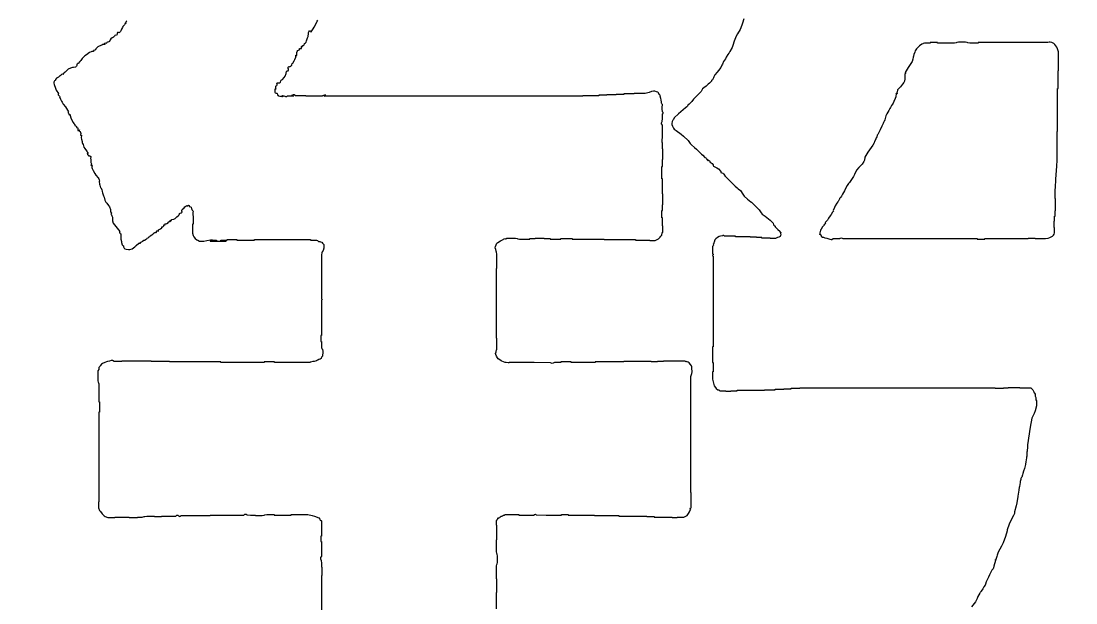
# Model space of a CAD drawing. Extents: x -109840 to 130597, y -3373 to 200909.
# Drawn here: x 115451.1 to 115735.9, y 3654.9 to 3812.1 of the extents above; entities that cross this region are included whole.
import ezdxf
from ezdxf.enums import TextEntityAlignment as Align

# ---------------------------------------------------------------- set-up
doc = ezdxf.new("R2010")
doc.units = 0
doc.header["$LTSCALE"] = 1000
doc.layers.get('0').update_dxf_attribs({"linetype": 'CONTINUOUS'})
doc.layers.get('Defpoints').update_dxf_attribs({"linetype": 'CONTINUOUS'})
doc.layers.add('DIM', color=3, linetype='CONTINUOUS', lineweight=0)
doc.layers.add('HFZT', color=5, linetype='CONTINUOUS', lineweight=15)
doc.styles.add('TSSD_Dimension', font='tssdeng.shx', dxfattribs={"width": 0.7, "bigfont": 'hztxt.shx'})
doc.styles.add('TSSD_NORM', font='tssdeng.shx', dxfattribs={"width": 0.7, "bigfont": 'hztxt.shx'})
doc.dimstyles.new('TSSD_100_100', dxfattribs={"dimtxt": 300, "dimasz": 100, "dimexe": 100, "dimexo": 250, "dimgap": 100, "dimtad": 1, "dimdec": 0, "dimzin": 0, "dimdsep": 46, "dimtxsty": 'TSSD_Dimension', "dimblk": 'ARCHTICK', "dimblk1": 'ARCHTICK', "dimblk2": 'ARCHTICK', "dimcen": 0, "dimdle": 100, "dimclrt": 7, "dimadec": 0, "dimazin": 0, "dimtfac": 1, "dimtdec": 0, "dimtix": 1, "dimtmove": 2, "dimatfit": 3, "dimfxl": 1, "dimtolj": 1, "dimtzin": 0, "dimarcsym": 0})

# ---------------------------------------------------------------- blocks, each defined once
blk = doc.blocks.new('z')
for points in [[(299972.97, 23734.54), (299972.97, 23745.17), (299973.1, 23745.17), (299973.16, 23745.17), (299973.29, 23745.17), (299973.29, 23748.76), (299973.29, 23750.55), (299973.29, 23754.13), (299973.16, 23754.13), (299973.1, 23754.13), (299972.97, 23754.13), (299972.97, 23757.59), (299972.97, 23759.32), (299972.97, 23762.77), (299973.22, 23763.67), (299973.35, 23764.12), (299973.61, 23765.02), (299973.61, 23766.68), (299973.61, 23767.51), (299973.61, 23769.18), (299973.35, 23770.33), (299973.22, 23770.9), (299972.97, 23772.06), (299972.97, 23775.13), (299972.97, 23776.67), (299972.97, 23779.74), (299973.1, 23779.74), (299973.16, 23779.74), (299973.29, 23779.74), (299973.29, 23783.58), (299973.29, 23785.5), (299973.29, 23789.34), (299973.16, 23789.34), (299973.1, 23789.34), (299972.97, 23789.34), (299972.97, 23790.62), (299972.97, 23791.26), (299972.97, 23792.54), (299973.3, 23792.97), (299973.5, 23793.17), (299973.93, 23793.5), (299973.93, 23793.76), (299973.93, 23793.89), (299973.93, 23794.14), (299974.35, 23794.07), (299974.69, 23794.24), (299974.89, 23794.62), (299975.37, 23794.74), (299975.64, 23794.97), (299975.85, 23795.42), (299976.51, 23795.33), (299976.95, 23795.46), (299977.45, 23795.9), (299977.99, 23795.93), (299978.3, 23796.04), (299978.73, 23796.38), (299982.31, 23796.38), (299984.11, 23796.38), (299987.69, 23796.38), (299987.69, 23796.25), (299987.69, 23796.19), (299987.69, 23796.06), (299991.66, 23796.06), (299993.64, 23796.06), (299997.61, 23796.06), (299997.87, 23796.51), (299998.53, 23796.59), (299998.89, 23796.22), (300005.55, 23796.09), (300008.88, 23796.06), (300015.54, 23796.06), (300015.54, 23796.19), (300015.54, 23796.25), (300015.54, 23796.38), (300017.33, 23796.38), (300018.23, 23796.38), (300020.02, 23796.38), (300020.02, 23796.25), (300020.02, 23796.19), (300020.02, 23796.06), (300026.93, 23796.06), (300030.39, 23796.06), (300037.3, 23796.06), (300037.3, 23795.93), (300037.3, 23795.87), (300037.3, 23795.74), (300043.7, 23795.74), (300046.9, 23795.74), (300053.31, 23795.74), (300053.31, 23795.61), (300053.31, 23795.55), (300053.31, 23795.42), (300060.6, 23795.42), (300064.25, 23795.42), (300071.55, 23795.42), (300071.55, 23795.29), (300071.55, 23795.23), (300071.55, 23795.1), (300073.47, 23795.1), (300074.43, 23795.1), (300076.35, 23795.1), (300076.35, 23794.97), (300076.35, 23794.91), (300076.35, 23794.78), (300081.09, 23794.78), (300083.46, 23794.78), (300088.19, 23794.78), (300088.19, 23794.65), (300088.19, 23794.59), (300088.19, 23794.46), (300089.47, 23794.46), (300090.11, 23794.46), (300091.39, 23794.46), (300091.39, 23794.59), (300091.39, 23794.65), (300091.39, 23794.78), (300093.19, 23794.78), (300094.08, 23794.78), (300095.87, 23794.78), (300097.27, 23795.36), (300097.95, 23795.86), (300098.92, 23797.02), (300099.49, 23798.17), (300099.78, 23798.75), (300100.36, 23799.9), (300100.13, 23800.24), (300100.3, 23800.72), (300100.68, 23800.86), (300100.68, 23804.83), (300100.68, 23806.82), (300100.68, 23810.79), (300100.55, 23810.79), (300100.48, 23810.79), (300100.36, 23810.79), (300100.36, 23841.26), (300100.36, 23856.49), (300100.36, 23886.96), (300101.06, 23889.05), (300101.23, 23890.2), (300101.16, 23892.4), (300101.06, 23893.49), (300100.84, 23894.08), (300100.2, 23894.96), (300099.32, 23895.97), (300098.71, 23896.4), (300097.48, 23896.88), (300097.23, 23896.74), (300096.87, 23896.92), (300096.83, 23897.2), (300091.07, 23897.2), (300088.19, 23897.2), (300082.43, 23897.2), (300082.43, 23897.08), (300082.43, 23897.01), (300082.43, 23896.88), (300080.9, 23896.88), (300080.13, 23896.88), (300078.59, 23896.88), (300078.59, 23896.76), (300078.59, 23896.69), (300078.59, 23896.56), (300076.93, 23896.56), (300076.09, 23896.56), (300074.43, 23896.56), (300074.43, 23896.69), (300074.43, 23896.76), (300074.43, 23896.88), (300067.26, 23896.88), (300063.68, 23896.88), (300056.51, 23896.88), (300056.51, 23896.76), (300056.51, 23896.69), (300056.51, 23896.56), (300048.95, 23896.56), (300045.18, 23896.56), (300037.62, 23896.56), (300037.62, 23896.44), (300037.62, 23896.37), (300037.62, 23896.24), (300031.35, 23896.24), (300028.21, 23896.24), (300021.94, 23896.24), (300021.94, 23896.37), (300021.94, 23896.44), (300021.94, 23896.56), (300019.25, 23896.56), (300017.91, 23896.56), (300015.22, 23896.56), (300015.22, 23896.44), (300015.22, 23896.37), (300015.22, 23896.24), (300013.55, 23896.24), (300012.72, 23896.24), (300011.06, 23896.24), (300010.17, 23895.72), (300009.44, 23895.67), (300008.5, 23896.08), (299997.61, 23896.21), (299992.17, 23896.24), (299981.29, 23896.24), (299981.2, 23896), (299980.85, 23895.91), (299980.65, 23896.08), (299979.36, 23896.16), (299978.71, 23896.26), (299977.45, 23896.56), (299976.52, 23897.09), (299976.07, 23897.38), (299975.21, 23898), (299974.06, 23898.64), (299973.52, 23899.21), (299972.97, 23900.41), (299972.42, 23901.42), (299972.38, 23902.21), (299972.81, 23903.29), (299972.82, 23903.95), (299972.93, 23904.32), (299973.29, 23904.89), (299973.29, 23907.83), (299973.29, 23909.3), (299973.29, 23912.25), (299973.16, 23912.25), (299973.1, 23912.25), (299972.97, 23912.25), (299972.97, 23930.56), (299972.97, 23939.71), (299972.97, 23958.02), (299973.11, 23958.03), (299973.2, 23958.22), (299973.13, 23958.34), (299973.05, 23958.46), (299973.15, 23958.64), (299973.29, 23958.66), (299973.29, 23961.79), (299973.29, 23963.36), (299973.29, 23966.5), (299973.22, 23966.82), (299973.19, 23966.98), (299973.13, 23967.3), (299972.87, 23968.58), (299972.74, 23969.22), (299972.49, 23970.5), (299972.18, 23971.61), (299972.22, 23972.31), (299972.65, 23973.38), (299972.93, 23974.11), (299973.18, 23974.47), (299973.77, 23974.98), (299975.59, 23976.06), (299976.52, 23976.58), (299978.41, 23977.54), (299978.9, 23977.34), (299979.35, 23977.46), (299979.69, 23977.86), (299981.99, 23977.86), (299983.15, 23977.86), (299985.45, 23977.86), (299986.47, 23977.61), (299986.99, 23977.48), (299988.01, 23977.22), (299990.7, 23977.22), (299992.04, 23977.22), (299994.73, 23977.22), (299994.73, 23977.35), (299994.73, 23977.41), (299994.73, 23977.54), (299996.14, 23977.54), (299996.84, 23977.54), (299998.25, 23977.54), (299998.25, 23977.67), (299998.25, 23977.73), (299998.25, 23977.86), (300000.69, 23977.86), (300001.9, 23977.86), (300004.33, 23977.86), (300004.33, 23977.73), (300004.33, 23977.67), (300004.33, 23977.54), (300005.87, 23977.54), (300006.64, 23977.54), (300008.17, 23977.54), (300008.17, 23977.41), (300008.17, 23977.35), (300008.17, 23977.22), (300010.99, 23977.22), (300012.4, 23977.22), (300015.22, 23977.22), (300015.22, 23977.35), (300015.22, 23977.41), (300015.22, 23977.54), (300018.16, 23977.54), (300019.63, 23977.54), (300022.58, 23977.54), (300022.58, 23977.41), (300022.58, 23977.35), (300022.58, 23977.22), (300031.03, 23977.22), (300035.25, 23977.22), (300043.7, 23977.22), (300043.7, 23977.09), (300043.7, 23977.03), (300043.7, 23976.9), (300051.9, 23976.9), (300055.99, 23976.9), (300064.19, 23976.9), (300064.19, 23976.77), (300064.19, 23976.71), (300064.19, 23976.58), (300067.9, 23976.58), (300069.76, 23976.58), (300073.47, 23976.58), (300073.47, 23976.45), (300073.47, 23976.39), (300073.47, 23976.26), (300074.88, 23976.26), (300075.58, 23976.26), (300076.99, 23976.26), (300078.47, 23976.92), (300079.18, 23977.39), (300080.35, 23978.5), (300080.65, 23979.11), (300080.91, 23979.4), (300081.47, 23979.78), (300081.49, 23980.59), (300081.64, 23981.05), (300082.11, 23981.7), (300082.11, 23983.37), (300082.11, 23984.2), (300082.11, 23985.86), (300081.98, 23985.86), (300081.92, 23985.86), (300081.79, 23985.86), (300081.79, 23988.04), (300081.79, 23989.13), (300081.79, 23991.31), (300081.66, 23991.31), (300081.6, 23991.31), (300081.47, 23991.31), (300081.47, 23993.23), (300081.47, 23994.19), (300081.47, 23996.11), (300081.6, 23996.11), (300081.66, 23996.11), (300081.79, 23996.11), (300081.79, 23997.52), (300081.79, 23998.22), (300081.79, 23999.63), (300081.92, 23999.63), (300081.98, 23999.63), (300082.11, 23999.63), (300082.11, 24002.57), (300082.11, 24004.04), (300082.11, 24006.99), (300081.98, 24006.99), (300081.92, 24006.99), (300081.79, 24006.99), (300081.79, 24010.96), (300081.79, 24012.94), (300081.79, 24016.91), (300081.66, 24016.91), (300081.6, 24016.91), (300081.47, 24016.91), (300081.47, 24020.11), (300081.47, 24021.71), (300081.47, 24024.91), (300081.6, 24024.91), (300081.66, 24024.91), (300081.79, 24024.91), (300081.79, 24026.71), (300081.79, 24027.6), (300081.79, 24029.39), (300081.92, 24029.39), (300081.98, 24029.39), (300082.11, 24029.39), (300082.11, 24032.21), (300082.11, 24033.62), (300082.11, 24036.44), (300081.98, 24036.44), (300081.92, 24036.44), (300081.79, 24036.44), (300081.79, 24038.1), (300081.79, 24038.93), (300081.79, 24040.6), (300081.65, 24040.61), (300081.56, 24040.79), (300081.63, 24040.92), (300081.89, 24045.39), (300081.93, 24047.64), (300081.79, 24052.12), (300081.24, 24052.82), (300081.18, 24053.58), (300081.63, 24054.36), (300081.88, 24056.39), (300081.91, 24057.43), (300081.79, 24059.48), (300082.24, 24059.74), (300082.32, 24060.4), (300081.95, 24060.76), (300081.69, 24062.66), (300081.66, 24063.65), (300081.79, 24065.56), (300081.35, 24066.06), (300081.22, 24066.5), (300081.31, 24067.16), (300080.93, 24068.7), (300080.74, 24069.47), (300080.35, 24071), (300080.35, 24071.58), (300080.17, 24071.94), (300079.71, 24072.28), (300079.34, 24073.16), (300078.86, 24073.6), (300077.95, 24073.88), (300076.76, 24074.35), (300075.98, 24074.39), (300074.75, 24074.04), (300073.12, 24073.5), (300072.28, 24073.27), (300070.59, 24072.92), (300067.64, 24072.92), (300066.17, 24072.92), (300063.23, 24072.92), (300063.23, 24072.8), (300063.23, 24072.73), (300063.23, 24072.6), (300060.54, 24072.6), (300059.19, 24072.6), (300056.51, 24072.6), (300056.51, 24072.48), (300056.51, 24072.41), (300056.51, 24072.28), (300054.46, 24072.28), (300053.43, 24072.28), (300051.38, 24072.28), (300051.38, 24072.16), (300051.38, 24072.09), (300051.38, 24071.96), (300048.95, 24071.96), (300047.74, 24071.96), (300045.3, 24071.96), (300045.3, 24071.84), (300045.3, 24071.77), (300045.3, 24071.64), (300043.25, 24071.64), (300042.23, 24071.64), (300040.18, 24071.64), (300040.18, 24071.52), (300040.18, 24071.45), (300040.18, 24071.32), (300035.96, 24071.32), (300033.84, 24071.32), (300029.62, 24071.32), (300029.62, 24071.2), (300029.62, 24071.13), (300029.62, 24071), (299961.76, 24071), (299927.84, 24071), (299859.98, 24071), (299860.37, 24071.26), (299860.56, 24071.39), (299860.94, 24071.64), (299860.04, 24071.68), (299859.56, 24071.61), (299858.7, 24071.32), (299858.7, 24071.2), (299858.7, 24071.13), (299858.7, 24071), (299854.35, 24071), (299852.17, 24071), (299847.82, 24071), (299847.82, 24071.13), (299847.82, 24071.2), (299847.82, 24071.32), (299845.13, 24071.32), (299843.79, 24071.32), (299841.1, 24071.32), (299840.22, 24071.85), (299839.48, 24071.89), (299838.54, 24071.48), (299839.08, 24071.46), (299839.39, 24071.34), (299839.82, 24071), (299838.15, 24071), (299837.32, 24071), (299835.66, 24071), (299835.28, 24070.65), (299834.83, 24070.59), (299834.38, 24070.84), (299833.72, 24070.99), (299833.4, 24071.08), (299832.78, 24071.32), (299832.92, 24071.08), (299832.74, 24070.71), (299832.46, 24070.68), (299832.6, 24070.93), (299832.42, 24071.29), (299832.14, 24071.32), (299832.14, 24071.07), (299832.14, 24070.94), (299832.14, 24070.68), (299831.23, 24070.76), (299830.78, 24070.82), (299829.9, 24071), (299829.9, 24071.26), (299829.9, 24071.39), (299829.9, 24071.64), (299829.65, 24071.54), (299829.42, 24071.6), (299829.26, 24071.8), (299829.45, 24071.85), (299829.54, 24072.13), (299829.42, 24072.28), (299829.27, 24072.63), (299828.99, 24072.8), (299828.62, 24072.76), (299828.03, 24073.13), (299827.77, 24073.52), (299827.66, 24074.2), (299827.66, 24074.84), (299827.66, 24075.16), (299827.66, 24075.8), (299827.91, 24075.8), (299828.04, 24075.8), (299828.3, 24075.8), (299828.26, 24076.32), (299828.23, 24076.58), (299828.14, 24077.08), (299828.25, 24077.57), (299828.48, 24077.84), (299828.94, 24078.05), (299828.97, 24078.56), (299829, 24078.82), (299829.1, 24079.33), (299828.97, 24079.39), (299828.92, 24079.5), (299828.94, 24079.65), (299829.32, 24079.73), (299829.51, 24079.76), (299829.9, 24079.81), (299830.44, 24079.75), (299830.8, 24079.89), (299831.18, 24080.29), (299831.44, 24081.12), (299831.75, 24081.54), (299832.46, 24082.05), (299833.75, 24083.44), (299834.3, 24084.29), (299835.02, 24086.05), (299835.07, 24086.7), (299835.13, 24087.03), (299835.34, 24087.65), (299835.72, 24087.65), (299835.91, 24087.65), (299836.3, 24087.65), (299836.52, 24088.11), (299836.56, 24088.42), (299836.46, 24088.93), (299836.14, 24089.49), (299836.2, 24090.04), (299836.62, 24090.53), (299837.19, 24090.38), (299837.6, 24090.48), (299838.06, 24090.85), (299838.38, 24091.17), (299838.54, 24091.33), (299838.86, 24091.65), (299838.75, 24092.12), (299838.92, 24092.52), (299839.34, 24092.77), (299840.18, 24094.3), (299840.59, 24095.07), (299841.42, 24096.61), (299841.42, 24097.12), (299841.42, 24097.38), (299841.42, 24097.89), (299841.66, 24097.79), (299841.89, 24097.85), (299842.06, 24098.05), (299841.86, 24098.1), (299841.77, 24098.37), (299841.9, 24098.53), (299841.93, 24099.31), (299842, 24099.7), (299842.22, 24100.45), (299842.57, 24101.05), (299842.97, 24101.32), (299843.66, 24101.41), (299843.66, 24101.79), (299843.66, 24101.99), (299843.66, 24102.37), (299844.17, 24102.37), (299844.43, 24102.37), (299844.94, 24102.37), (299845.02, 24102.75), (299845.05, 24102.94), (299845.1, 24103.33), (299844.97, 24103.4), (299844.92, 24103.51), (299844.94, 24103.65), (299845.19, 24103.65), (299845.32, 24103.65), (299845.58, 24103.65), (299845.58, 24103.91), (299845.58, 24104.03), (299845.58, 24104.29), (299846.34, 24104.38), (299846.84, 24104.82), (299847.02, 24105.57), (299847.74, 24106.14), (299848.05, 24106.6), (299848.3, 24107.49), (299849.06, 24109.33), (299849.33, 24110.32), (299849.58, 24112.29), (299849.66, 24112.98), (299849.8, 24113.34), (299850.22, 24113.89), (299850.54, 24113.89), (299850.7, 24113.89), (299851.02, 24113.89), (299850.87, 24113.65), (299851.06, 24113.28), (299851.34, 24113.25), (299852.75, 24115.38), (299853.43, 24116.47), (299854.7, 24118.69), (299855.32, 24120.27), (299855.67, 24121.04)], [(299730.52, 24120.55), (299730.1, 24120.06), (299729.55, 24119.01), (299729.68, 24118.94), (299729.73, 24118.84), (299729.71, 24118.69), (299729.46, 24118.69), (299729.33, 24118.69), (299729.07, 24118.69), (299729.15, 24118.27), (299728.98, 24117.93), (299728.59, 24117.73), (299727.89, 24116.75), (299727.57, 24116.23), (299726.99, 24115.17), (299726.55, 24114.05), (299726.21, 24113.5), (299725.39, 24112.61), (299724.96, 24112.79), (299724.73, 24112.86), (299724.27, 24112.93), (299724.16, 24112.13), (299724.02, 24111.72), (299723.63, 24111.01), (299723.1, 24111.15), (299722.66, 24110.98), (299722.35, 24110.53), (299721.61, 24109.77), (299721.11, 24109.45), (299720.11, 24109.09), (299719.6, 24108.07), (299719.35, 24107.55), (299718.83, 24106.53), (299718.26, 24106.68), (299717.85, 24106.58), (299717.39, 24106.21), (299717.13, 24105.96), (299717.01, 24105.83), (299716.75, 24105.57), (299716.21, 24105.8), (299715.71, 24105.69), (299715.31, 24105.25), (299715.56, 24105.4), (299715.92, 24105.22), (299715.95, 24104.93), (299715.17, 24105.08), (299714.65, 24104.95), (299714.03, 24104.45), (299712.33, 24103.92), (299711.49, 24103.43), (299710.19, 24102.21), (299709.8, 24101.53), (299709.36, 24101.22), (299708.59, 24101.09), (299708.59, 24100.83), (299708.59, 24100.71), (299708.59, 24100.45), (299707.52, 24100.38), (299706.95, 24100.2), (299706.03, 24099.65), (299703.96, 24098.32), (299702.98, 24097.54), (299701.23, 24095.81), (299700.2, 24094.42), (299699.65, 24093.74), (299698.51, 24092.45), (299698.16, 24092.43), (299697.97, 24092.35), (299697.71, 24092.13), (299697.61, 24091.22), (299697.38, 24090.71), (299696.75, 24090.05), (299695.44, 24089.94), (299694.79, 24089.81), (299693.55, 24089.41), (299691.96, 24088.7), (299691.19, 24088.14), (299690.02, 24086.85), (299689.31, 24086.36), (299688.98, 24086.06), (299688.42, 24085.41), (299688, 24085.48), (299687.66, 24085.31), (299687.46, 24084.93), (299686.64, 24084.51), (299686.25, 24084.25), (299685.54, 24083.65), (299684.68, 24083.14), (299684.27, 24082.81), (299683.62, 24082.05), (299683.67, 24081.64), (299683.39, 24081.29), (299682.98, 24081.25), (299682.65, 24080.28), (299682.61, 24079.69), (299682.82, 24078.68), (299683.62, 24076.27), (299684.18, 24075.08), (299685.54, 24072.92), (299685.33, 24072.37), (299685.44, 24071.89), (299685.86, 24071.48), (299686.29, 24071.07), (299686.39, 24070.6), (299686.18, 24070.04), (299686.44, 24070.04), (299686.57, 24070.04), (299686.82, 24070.04), (299686.77, 24069.66), (299686.81, 24069.43), (299686.98, 24069.08), (299687.62, 24067.8), (299687.94, 24067.16), (299688.58, 24065.88), (299690.17, 24063.97), (299690.89, 24062.93), (299692.11, 24060.76), (299691.89, 24060.51), (299691.97, 24060.11), (299692.26, 24059.96), (299692.46, 24059.36), (299692.59, 24059.07), (299692.91, 24058.52), (299692.74, 24058.73), (299692.82, 24059.05), (299693.07, 24059.16), (299693.6, 24056.87), (299694.07, 24055.72), (299695.31, 24053.72), (299695.77, 24053.17), (299695.95, 24052.82), (299696.11, 24052.12), (299696.35, 24052.22), (299696.58, 24052.16), (299696.75, 24051.96), (299696.55, 24051.84), (299696.46, 24051.71), (299696.43, 24051.48), (299696.83, 24051.52), (299697.09, 24051.44), (299697.39, 24051.16), (299697.39, 24050.9), (299697.39, 24050.77), (299697.39, 24050.52), (299697.64, 24050.52), (299697.77, 24050.52), (299698.03, 24050.52), (299698.28, 24049.78), (299698.35, 24049.38), (299698.35, 24048.6), (299698.75, 24048.55), (299699.01, 24048.64), (299699.31, 24048.92), (299699.23, 24048.5), (299699.4, 24048.15), (299699.79, 24047.96), (299700.12, 24047.12), (299700.19, 24046.62), (299700.11, 24045.72), (299699.98, 24045.65), (299699.93, 24045.54), (299699.95, 24045.4), (299700.2, 24045.4), (299700.33, 24045.4), (299700.59, 24045.4), (299700.5, 24043.72), (299700.6, 24042.85), (299701.07, 24041.24), (299701.21, 24040.44), (299701.34, 24040.04), (299701.71, 24039.32), (299702.29, 24037.52), (299702.77, 24036.63), (299703.95, 24035.16), (299704.34, 24034.43), (299704.61, 24034.09), (299705.23, 24033.55), (299704.91, 24033.55), (299704.75, 24033.55), (299704.43, 24033.55), (299704.73, 24032.72), (299704.97, 24032.31), (299705.55, 24031.63), (299705.69, 24031.93), (299706.1, 24032.01), (299706.35, 24031.79), (299706.8, 24031.43), (299706.86, 24030.81), (299706.51, 24030.35), (299706.71, 24029.21), (299706.77, 24028.63), (299706.83, 24027.47), (299707.11, 24027.02), (299707.18, 24026.72), (299707.15, 24026.19), (299706.94, 24026.03), (299706.89, 24025.8), (299706.99, 24025.55), (299707.24, 24025.55), (299707.37, 24025.55), (299707.63, 24025.55), (299707.57, 24024.25), (299707.72, 24023.54), (299708.27, 24022.35), (299709.37, 24020.29), (299710.07, 24019.3), (299711.63, 24017.55), (299712.12, 24016.73), (299712.29, 24016.25), (299712.43, 24015.31), (299712.29, 24015.3), (299712.2, 24015.11), (299712.27, 24014.99), (299712.51, 24013.38), (299712.67, 24012.57), (299713.07, 24010.99), (299713.66, 24010.63), (299713.92, 24010.23), (299714.03, 24009.55), (299714.22, 24008.78), (299714.32, 24008.4), (299714.51, 24007.63), (299715.15, 24005.71), (299715.47, 24004.75), (299716.11, 24002.83), (299716.49, 24001.99), (299716.76, 24001.58), (299717.39, 24000.91), (299718.5, 23999.34), (299718.99, 23998.49), (299719.79, 23996.75), (299719.66, 23995.71), (299719.77, 23995.1), (299720.27, 23994.19), (299720.2, 23993.74), (299720.24, 23993.48), (299720.43, 23993.07), (299720.59, 23992.46), (299720.72, 23992.15), (299721.07, 23991.63), (299720.94, 23990.08), (299721.05, 23989.25), (299721.55, 23987.78), (299723.26, 23985.53), (299724.12, 23984.41), (299725.87, 23982.18), (299725.68, 23982.13), (299725.59, 23981.86), (299725.71, 23981.7), (299725.83, 23981.22), (299726.06, 23980.95), (299726.51, 23980.74), (299726.51, 23979.34), (299726.51, 23978.63), (299726.51, 23977.22), (299726.84, 23975.69), (299727, 23974.92), (299727.31, 23973.38), (299727.88, 23973.08), (299728.14, 23972.73), (299728.27, 23972.1), (299728.64, 23971.27), (299729.14, 23970.86), (299730.03, 23970.66), (299731.54, 23970.36), (299732.4, 23970.4), (299733.87, 23970.82), (299735.73, 23972.2), (299736.61, 23972.98), (299738.2, 23974.66), (299738.76, 23974.55), (299739.11, 23974.59), (299739.64, 23974.82), (299739.51, 23974.95), (299739.44, 23975.01), (299739.32, 23975.14), (299740.31, 23975.53), (299740.79, 23975.84), (299741.56, 23976.58), (299742, 23976.43), (299742.38, 23976.54), (299742.68, 23976.9), (299743.45, 23977.5), (299743.88, 23977.76), (299744.76, 23978.18), (299744.76, 23978.44), (299744.76, 23978.57), (299744.76, 23978.82), (299745.18, 23978.75), (299745.52, 23978.92), (299745.72, 23979.3), (299746.86, 23979.95), (299747.4, 23980.39), (299748.28, 23981.38), (299748.66, 23981.46), (299748.85, 23981.5), (299749.24, 23981.54), (299749.49, 23981.45), (299749.7, 23981.51), (299749.88, 23981.7), (299749.83, 23982.11), (299749.92, 23982.37), (299750.2, 23982.66), (299750.6, 23982.71), (299750.86, 23982.62), (299751.16, 23982.34), (299751.16, 23982.73), (299751.16, 23982.92), (299751.16, 23983.3), (299752.05, 23983.82), (299752.5, 23984.07), (299753.4, 23984.58), (299753.4, 23984.84), (299753.4, 23984.97), (299753.4, 23985.22), (299754, 23985.28), (299754.37, 23985.51), (299754.68, 23986.02), (299754.68, 23986.22), (299754.68, 23986.31), (299754.68, 23986.5), (299755.06, 23986.5), (299755.25, 23986.5), (299755.64, 23986.5), (299755.59, 23986.91), (299755.68, 23987.17), (299755.96, 23987.46), (299756.53, 23987.32), (299756.94, 23987.41), (299757.4, 23987.78), (299757.75, 23988.32), (299757.95, 23988.58), (299758.36, 23989.07), (299758.5, 23988.77), (299758.91, 23988.69), (299759.16, 23988.91), (299758.96, 23989.02), (299758.87, 23989.16), (299758.84, 23989.39), (299759.22, 23989.39), (299759.42, 23989.39), (299759.8, 23989.39), (299759.8, 23989.64), (299759.8, 23989.77), (299759.8, 23990.03), (299761.36, 23990.25), (299762.2, 23990.68), (299763.32, 23991.79), (299764.34, 23992.65), (299764.77, 23993.26), (299765.24, 23994.51), (299765.79, 23994.3), (299766.27, 23994.4), (299766.68, 23994.83), (299766.42, 23995.48), (299766.47, 23995.99), (299766.84, 23996.59), (299767.96, 23997.78), (299768.58, 23998.33), (299769.88, 23999.31), (299769.93, 23999.11), (299770.2, 23999.02), (299770.36, 23999.15), (299770.68, 23999.38), (299770.95, 23999.42), (299771.32, 23999.31), (299771.32, 23999.05), (299771.32, 23998.92), (299771.32, 23998.67), (299772.13, 23998.51), (299772.59, 23998.14), (299772.92, 23997.39), (299773.18, 23996.57), (299773.38, 23996.16), (299773.88, 23995.47), (299773.74, 23994.71), (299773.71, 23994.32), (299773.72, 23993.55), (299773.74, 23993.16), (299773.77, 23992.96), (299773.88, 23992.59), (299773.88, 23990.41), (299773.88, 23989.32), (299773.88, 23987.14), (299773.75, 23987.14), (299773.69, 23987.14), (299773.56, 23987.14), (299773.56, 23984.78), (299773.56, 23983.59), (299773.56, 23981.22), (299773.92, 23979.63), (299774.31, 23978.82), (299775.32, 23977.54), (299776.36, 23976.82), (299776.91, 23976.5), (299778.04, 23975.94), (299779.97, 23975.87), (299780.97, 23975.97), (299782.85, 23976.42), (299785.39, 23976.68), (299786.69, 23976.71), (299789.25, 23976.58), (299789.25, 23976.45), (299789.25, 23976.39), (299789.25, 23976.26), (299787.58, 23976.26), (299786.75, 23976.26), (299785.09, 23976.26), (299785.09, 23976.13), (299785.09, 23976.07), (299785.09, 23975.94), (299789.31, 23975.94), (299791.42, 23975.94), (299795.65, 23975.94), (299795.65, 23976.07), (299795.65, 23976.13), (299795.65, 23976.26), (299794.24, 23976.26), (299793.54, 23976.26), (299792.13, 23976.26), (299792.13, 23976.39), (299792.13, 23976.45), (299792.13, 23976.58), (299793.79, 23976.58), (299794.62, 23976.58), (299796.29, 23976.58), (299796.29, 23976.71), (299796.29, 23976.77), (299796.29, 23976.9), (299798.85, 23976.9), (299800.13, 23976.9), (299802.69, 23976.9), (299802.69, 23976.77), (299802.69, 23976.71), (299802.69, 23976.58), (299807.3, 23976.58), (299809.6, 23976.58), (299814.21, 23976.58), (299814.21, 23976.71), (299814.21, 23976.77), (299814.21, 23976.9), (299828.94, 23976.9), (299836.3, 23976.9), (299851.02, 23976.9), (299851.02, 23976.77), (299851.02, 23976.71), (299851.02, 23976.58), (299852.56, 23976.58), (299853.32, 23976.58), (299854.86, 23976.58), (299855.44, 23976.31), (299855.72, 23976.1), (299856.14, 23975.62), (299857.06, 23975.66), (299857.56, 23975.55), (299858.38, 23975.14), (299858.88, 23974.55), (299859.13, 23974.26), (299859.66, 23973.7), (299859.72, 23972.16), (299859.66, 23971.37), (299859.34, 23969.86), (299858.57, 23968.79), (299858.29, 23968.12), (299858.06, 23966.82), (299858.06, 23955.36), (299858.06, 23949.63), (299858.06, 23938.17), (299858.41, 23937.99), (299858.49, 23937.5), (299858.22, 23937.21), (299858.09, 23927.87), (299858.06, 23923.19), (299858.06, 23913.85), (299857.93, 23913.85), (299857.87, 23913.85), (299857.74, 23913.85), (299857.74, 23912.31), (299857.74, 23911.54), (299857.74, 23910.01), (299857.87, 23910.01), (299857.93, 23910.01), (299858.06, 23910.01), (299858.06, 23908.34), (299858.06, 23907.51), (299858.06, 23905.85), (299858.32, 23905.46), (299858.45, 23905.27), (299858.7, 23904.89), (299859.07, 23903.39), (299859.1, 23902.56), (299858.86, 23901.05), (299858.76, 23900.48), (299858.61, 23900.18), (299858.22, 23899.77), (299857.85, 23898.89), (299857.37, 23898.45), (299856.46, 23898.17), (299855.82, 23897.84), (299855.5, 23897.68), (299854.86, 23897.36), (299853.32, 23896.98), (299852.56, 23896.79), (299851.02, 23896.4), (299850.76, 23896.34), (299850.64, 23896.31), (299850.38, 23896.24), (299841.16, 23896.24), (299836.55, 23896.24), (299827.33, 23896.24), (299827.33, 23896.37), (299827.33, 23896.44), (299827.33, 23896.56), (299824.65, 23896.56), (299823.3, 23896.56), (299820.61, 23896.56), (299820.61, 23896.44), (299820.61, 23896.37), (299820.61, 23896.24), (299809.22, 23896.24), (299803.52, 23896.24), (299792.13, 23896.24), (299792.13, 23896.37), (299792.13, 23896.44), (299792.13, 23896.56), (299778.68, 23896.56), (299771.96, 23896.56), (299758.52, 23896.56), (299758.52, 23896.69), (299758.52, 23896.76), (299758.52, 23896.88), (299753.65, 23896.88), (299751.22, 23896.88), (299746.36, 23896.88), (299746.36, 23897.01), (299746.36, 23897.08), (299746.36, 23897.2), (299738.68, 23897.2), (299734.83, 23897.2), (299727.15, 23897.2), (299727.15, 23897.08), (299727.15, 23897.01), (299727.15, 23896.88), (299725.1, 23896.88), (299724.08, 23896.88), (299722.03, 23896.88), (299721.03, 23897.45), (299720.21, 23897.49), (299719.15, 23897.04), (299717.84, 23896.9), (299717.17, 23896.74), (299715.95, 23896.24), (299714.56, 23895.66), (299713.88, 23895.16), (299712.91, 23894), (299712.68, 23893.56), (299712.5, 23893.35), (299712.11, 23893.04), (299712.14, 23892.11), (299711.99, 23891.58), (299711.47, 23890.8), (299711.47, 23888.11), (299711.47, 23886.77), (299711.47, 23884.08), (299711.73, 23883.31), (299711.85, 23882.93), (299712.11, 23882.16), (299712.11, 23877.42), (299712.11, 23875.06), (299712.11, 23870.32), (299712.24, 23870.32), (299712.3, 23870.32), (299712.43, 23870.32), (299712.43, 23867.63), (299712.43, 23866.29), (299712.43, 23863.6), (299712.3, 23863.6), (299712.24, 23863.6), (299712.11, 23863.6), (299712.11, 23840.04), (299712.11, 23828.26), (299712.11, 23804.7), (299711.98, 23804.7), (299711.92, 23804.7), (299711.79, 23804.7), (299711.79, 23803.17), (299711.79, 23802.4), (299711.79, 23800.86), (299712.58, 23799.14), (299713.12, 23798.31), (299714.35, 23796.86), (299715.54, 23795.65), (299716.3, 23795.13), (299717.87, 23794.46), (299719.79, 23794.46), (299720.75, 23794.46), (299722.67, 23794.46), (299722.67, 23794.59), (299722.67, 23794.65), (299722.67, 23794.78), (299726.38, 23794.78), (299728.24, 23794.78), (299731.95, 23794.78), (299731.95, 23794.65), (299731.95, 23794.59), (299731.95, 23794.46), (299734.13, 23794.46), (299735.22, 23794.46), (299737.39, 23794.46), (299737.39, 23794.59), (299737.39, 23794.65), (299737.39, 23794.78), (299738.68, 23794.78), (299739.32, 23794.78), (299740.6, 23794.78), (299741.75, 23795.04), (299742.32, 23795.17), (299743.48, 23795.42), (299745.52, 23795.42), (299746.55, 23795.42), (299748.6, 23795.42), (299748.6, 23795.29), (299748.6, 23795.23), (299748.6, 23795.1), (299750.39, 23795.1), (299751.29, 23795.1), (299753.08, 23795.1), (299753.08, 23795.23), (299753.08, 23795.29), (299753.08, 23795.42), (299756.92, 23795.42), (299758.84, 23795.42), (299762.68, 23795.42), (299763.27, 23795.92), (299763.94, 23795.98), (299764.6, 23795.58), (299764.96, 23795.21), (299765.62, 23795.29), (299765.88, 23795.74), (299773.56, 23795.74), (299777.4, 23795.74), (299785.09, 23795.74), (299785.09, 23795.87), (299785.09, 23795.93), (299785.09, 23796.06), (299793.92, 23796.06), (299798.34, 23796.06), (299807.17, 23796.06), (299807.88, 23796.62), (299808.63, 23796.67), (299809.41, 23796.22), (299811.57, 23795.96), (299812.68, 23795.93), (299814.85, 23796.06), (299814.85, 23795.93), (299814.85, 23795.87), (299814.85, 23795.74), (299816.64, 23795.74), (299817.54, 23795.74), (299819.33, 23795.74), (299820.49, 23796), (299821.06, 23796.13), (299822.21, 23796.38), (299824.13, 23796.38), (299825.09, 23796.38), (299827.01, 23796.38), (299827.01, 23796.25), (299827.01, 23796.19), (299827.01, 23796.06), (299831.5, 23796.06), (299833.74, 23796.06), (299838.22, 23796.06), (299838.22, 23796.19), (299838.22, 23796.25), (299838.22, 23796.38), (299842.57, 23796.38), (299844.75, 23796.38), (299849.1, 23796.38), (299852.06, 23795.79), (299853.53, 23795.33), (299856.3, 23794.14), (299857.01, 23793.38), (299857.36, 23792.99), (299858.06, 23792.22), (299858.06, 23788.25), (299858.06, 23786.27), (299858.06, 23782.3), (299857.93, 23782.3), (299857.87, 23782.3), (299857.74, 23782.3), (299857.74, 23780.89), (299857.74, 23780.19), (299857.74, 23778.78), (299857.87, 23778.78), (299857.93, 23778.78), (299858.06, 23778.78), (299858.06, 23774.94), (299858.06, 23773.02), (299858.06, 23769.18), (299857.5, 23768.17), (299857.45, 23767.36), (299857.9, 23766.3), (299858.15, 23764.52), (299858.19, 23763.6), (299858.06, 23761.81), (299858.19, 23761.81), (299858.25, 23761.81), (299858.38, 23761.81), (299858.38, 23759.64), (299858.38, 23758.55), (299858.38, 23756.37), (299858.25, 23756.37), (299858.19, 23756.37), (299858.06, 23756.37), (299858.06, 23714.57)], [(300135.24, 24121.89), (300134.41, 24119.04), (300133.93, 24117.62), (300132.84, 24114.85), (300131.01, 24111.91), (300130.2, 24110.36), (300128.84, 24107.17), (300128.09, 24104.37), (300127.53, 24102.99), (300126.12, 24100.45), (300125.7, 24099.63), (300125.44, 24099.23), (300124.84, 24098.53), (300123.7, 24096.6), (300123.13, 24095.64), (300121.96, 24093.73), (300121.19, 24092.19), (300120.81, 24091.42), (300120.04, 24089.89), (300118.62, 24087.88), (300117.84, 24086.92), (300116.2, 24085.09), (300115.56, 24083.81), (300115.24, 24083.17), (300114.6, 24081.89), (300114.24, 24081.6), (300114.09, 24081.37), (300113.96, 24080.93), (300112.61, 24079.58), (300111.94, 24078.91), (300110.6, 24077.56), (300108.97, 24076.58), (300108.22, 24075.83), (300107.24, 24074.2), (300105.19, 24072.16), (300104.16, 24071.13), (300102.12, 24069.08), (300101.14, 24067.55), (300100.55, 24066.82), (300099.24, 24065.56), (300099.04, 24065.56), (300098.95, 24065.56), (300098.76, 24065.56), (300098.35, 24064.5), (300097.93, 24063.97), (300097, 24063.32), (300093.84, 24060.88), (300092.32, 24059.55), (300089.47, 24056.76), (300088.99, 24055.78), (300088.74, 24055.3), (300088.19, 24054.36), (300088.03, 24053.21), (300088.1, 24052.56), (300088.51, 24051.48), (300089.09, 24050.08), (300089.59, 24049.41), (300090.75, 24048.44), (300094.07, 24046.03), (300095.68, 24044.74), (300098.76, 24042.04), (300100.12, 24040), (300100.94, 24039.05), (300102.76, 24037.4), (300104.16, 24036.24), (300104.83, 24035.63), (300106.12, 24034.36), (300107.53, 24032.95), (300108.23, 24032.24), (300109.64, 24030.83), (300110.39, 24030.66), (300110.83, 24030.16), (300110.92, 24029.39), (300111.17, 24029.39), (300111.3, 24029.39), (300111.56, 24029.39), (300111.46, 24029.15), (300111.51, 24028.92), (300111.72, 24028.75), (300111.77, 24028.95), (300112.04, 24029.04), (300112.2, 24028.91), (300112.66, 24028.68), (300112.87, 24028.31), (300112.84, 24027.79), (300113.9, 24027.39), (300114.43, 24026.97), (300115.08, 24026.03), (300115.1, 24025.69), (300115.18, 24025.5), (300115.4, 24025.23), (300117.52, 24024.07), (300118.52, 24023.3), (300120.2, 24021.55), (300120.2, 24021.36), (300120.2, 24021.26), (300120.2, 24021.07), (300121.41, 24020.55), (300122, 24020.07), (300122.76, 24018.99), (300122.7, 24018.8), (300122.76, 24018.63), (300122.92, 24018.51), (300125.55, 24015.89), (300126.86, 24014.57), (300129.48, 24011.95), (300130.84, 24010.8), (300131.55, 24010.25), (300133, 24009.23), (300134.54, 24006.7), (300135.5, 24005.51), (300137.64, 24003.47), (300138.74, 24002.65), (300139.28, 24002.23), (300140.36, 24001.39), (300142.35, 23999.4), (300143.34, 23998.41), (300145.33, 23996.43), (300146.54, 23994.51), (300147.36, 23993.63), (300149.17, 23992.27), (300151.42, 23990.58), (300152.48, 23989.64), (300154.45, 23987.62), (300154.72, 23986.83), (300154.97, 23986.44), (300155.57, 23985.86), (300155.74, 23985.64), (300155.81, 23985.5), (300155.89, 23985.22), (300157.04, 23984.07), (300157.62, 23983.5), (300158.77, 23982.34), (300158.94, 23982.15), (300158.99, 23981.96), (300158.93, 23981.7), (300159.18, 23981.7), (300159.31, 23981.7), (300159.57, 23981.7), (300159.35, 23981.24), (300159.31, 23980.93), (300159.41, 23980.42), (300159.35, 23979.54), (300159.03, 23978.99), (300158.29, 23978.5), (300157.37, 23978.19), (300156.91, 23977.99), (300156.05, 23977.54), (300154.64, 23977.54), (300153.94, 23977.54), (300152.53, 23977.54), (300152.53, 23977.67), (300152.53, 23977.73), (300152.53, 23977.86), (300150.35, 23977.86), (300149.26, 23977.86), (300147.09, 23977.86), (300147.09, 23977.99), (300147.09, 23978.05), (300147.09, 23978.18), (300145.68, 23978.18), (300144.97, 23978.18), (300143.57, 23978.18), (300143.57, 23978.31), (300143.57, 23978.37), (300143.57, 23978.5), (300141.9, 23978.5), (300141.07, 23978.5), (300139.4, 23978.5), (300139.4, 23978.63), (300139.4, 23978.69), (300139.4, 23978.82), (300135.56, 23978.82), (300133.64, 23978.82), (300129.8, 23978.82), (300129.8, 23978.95), (300129.8, 23979.01), (300129.8, 23979.14), (300126.86, 23979.14), (300125.39, 23979.14), (300122.44, 23979.14), (300122.18, 23979.59), (300121.52, 23979.67), (300121.16, 23979.3), (300119.83, 23979.17), (300119.14, 23978.97), (300117.96, 23978.34), (300116.8, 23977.38), (300116.3, 23976.7), (300115.72, 23975.3), (300115.63, 23974.74), (300115.48, 23974.43), (300115.08, 23974.02), (300115.33, 23973.42), (300115.22, 23972.88), (300114.76, 23972.42), (300114.76, 23970.5), (300114.76, 23969.54), (300114.76, 23967.62), (300115.1, 23967.44), (300115.18, 23966.95), (300114.92, 23966.66), (300114.74, 23966.46), (300114.83, 23966.11), (300115.08, 23966.02), (300115.08, 23942.21), (300115.08, 23930.3), (300115.08, 23906.49), (300114.95, 23906.49), (300114.89, 23906.49), (300114.76, 23906.49), (300114.76, 23902.39), (300114.76, 23900.34), (300114.76, 23896.24), (300114.89, 23896.24), (300114.95, 23896.24), (300115.08, 23896.24), (300115.08, 23893.81), (300115.08, 23892.6), (300115.08, 23890.16), (300114.95, 23890.16), (300114.89, 23890.16), (300114.76, 23890.16), (300114.76, 23888.24), (300114.76, 23887.28), (300114.76, 23885.36), (300115.1, 23883.55), (300115.32, 23882.64), (300115.88, 23880.88), (300116.6, 23879.72), (300117.07, 23879.19), (300118.12, 23878.32), (300118.75, 23878.26), (300119.1, 23878.11), (300119.56, 23877.68), (300121.1, 23877.68), (300121.86, 23877.68), (300123.4, 23877.68), (300123.4, 23877.55), (300123.4, 23877.49), (300123.4, 23877.36), (300124.68, 23877.36), (300125.32, 23877.36), (300126.6, 23877.36), (300126.6, 23877.49), (300126.6, 23877.55), (300126.6, 23877.68), (300128.27, 23877.68), (300129.1, 23877.68), (300130.76, 23877.68), (300130.76, 23877.81), (300130.76, 23877.87), (300130.76, 23878), (300137.93, 23878), (300141.52, 23878), (300148.69, 23878), (300148.69, 23878.13), (300148.69, 23878.19), (300148.69, 23878.32), (300151.5, 23878.32), (300152.91, 23878.32), (300155.73, 23878.32), (300155.73, 23878.45), (300155.73, 23878.51), (300155.73, 23878.64), (300158.03, 23878.64), (300159.18, 23878.64), (300161.49, 23878.64), (300161.49, 23878.77), (300161.49, 23878.83), (300161.49, 23878.96), (300163.41, 23878.96), (300164.37, 23878.96), (300166.29, 23878.96), (300166.29, 23879.09), (300166.29, 23879.15), (300166.29, 23879.28), (300168.59, 23879.28), (300169.75, 23879.28), (300172.05, 23879.28), (300172.05, 23879.41), (300172.05, 23879.47), (300172.05, 23879.6), (300223.26, 23879.6), (300248.87, 23879.6), (300300.08, 23879.6), (300300.08, 23879.47), (300300.08, 23879.41), (300300.08, 23879.28), (300302.26, 23879.28), (300303.34, 23879.28), (300305.52, 23879.28), (300305.52, 23879.41), (300305.52, 23879.47), (300305.52, 23879.6), (300306.8, 23879.6), (300307.44, 23879.6), (300308.72, 23879.6), (300308.72, 23879.73), (300308.72, 23879.79), (300308.72, 23879.92), (300311.79, 23879.92), (300313.33, 23879.92), (300316.4, 23879.92), (300316.4, 23879.79), (300316.4, 23879.73), (300316.4, 23879.6), (300319.22, 23879.6), (300320.63, 23879.6), (300323.45, 23879.6), (300324.46, 23878.76), (300324.91, 23878.21), (300325.53, 23877.04), (300325.69, 23876.34), (300325.87, 23875.99), (300326.33, 23875.44), (300326.28, 23874.52), (300326.39, 23874.02), (300326.81, 23873.2), (300326.81, 23872.28), (300326.91, 23871.8), (300327.29, 23870.96), (300327.29, 23869.68), (300327.29, 23869.04), (300327.29, 23867.76), (300326.37, 23864.46), (300325.75, 23862.83), (300324.25, 23859.76), (300323.18, 23853.88), (300322.67, 23850.93), (300321.69, 23845.03), (300321.43, 23842.22), (300321.3, 23840.81), (300321.04, 23837.99), (300320.98, 23837.29), (300320.95, 23836.94), (300320.88, 23836.23), (300320.88, 23835.72), (300320.88, 23835.46), (300320.88, 23834.95), (300320.82, 23834.5), (300320.79, 23834.28), (300320.72, 23833.83), (300320.47, 23832.04), (300320.34, 23831.14), (300320.08, 23829.35), (300319.59, 23827.55), (300319.33, 23826.66), (300318.8, 23824.87), (300318.29, 23823.33), (300318.04, 23822.56), (300317.52, 23821.03), (300317.17, 23820.44), (300317.03, 23820.1), (300316.88, 23819.43), (300316.63, 23818.15), (300316.5, 23817.51), (300316.24, 23816.23), (300315.99, 23814.82), (300315.87, 23814.11), (300315.6, 23812.71), (300315.35, 23810.91), (300315.22, 23810.02), (300314.96, 23808.23), (300314.43, 23804.14), (300314.01, 23802.1), (300312.88, 23798.14), (300312.71, 23797.15), (300312.54, 23796.64), (300312.08, 23795.74), (300310.21, 23792.09), (300309.4, 23790.18), (300308.08, 23786.3), (300308.02, 23786.11), (300307.99, 23786.01), (300307.92, 23785.82), (300307.54, 23784.28), (300307.35, 23783.52), (300306.96, 23781.98), (300305.28, 23777.78), (300304.32, 23775.72), (300302.16, 23771.74), (300301.52, 23769.82), (300301.2, 23768.86), (300300.56, 23766.94), (300300.5, 23766.74), (300300.46, 23766.65), (300300.4, 23766.46), (300300.4, 23766.65), (300300.4, 23766.74), (300300.4, 23766.94), (300300.34, 23766.68), (300300.3, 23766.55), (300300.24, 23766.3), (300299.86, 23764.76), (300299.66, 23763.99), (300299.28, 23762.45), (300299.03, 23761.34), (300298.74, 23760.77), (300298, 23759.89), (300296.46, 23756.82), (300295.69, 23755.29), (300294.16, 23752.21), (300293.77, 23750.8), (300293.47, 23750.11), (300292.72, 23748.85), (300292, 23747.57), (300291.58, 23746.95), (300290.64, 23745.81), (300290.47, 23745.38), (300290.33, 23745.17), (300290, 23744.85), (300288.85, 23742.55), (300288.27, 23741.39), (300287.12, 23739.09), (300284.68, 23735.77)]]:
    blk.add_lwpolyline(points)
blk.add_lwpolyline([(300192.44, 23976.96), (300193.06, 23977.04), (300193.82, 23977.54), (300195.61, 23977.54), (300196.5, 23977.54), (300198.3, 23977.54), (300198.31, 23977.68), (300198.49, 23977.78), (300198.62, 23977.7), (300199.18, 23978.01), (300199.73, 23977.96), (300200.22, 23977.54), (300235.43, 23977.54), (300253.03, 23977.54), (300288.24, 23977.54), (300288.24, 23977.41), (300288.24, 23977.35), (300288.24, 23977.22), (300290.29, 23977.22), (300291.31, 23977.22), (300293.36, 23977.22), (300293.36, 23977.35), (300293.36, 23977.41), (300293.36, 23977.54), (300304.75, 23977.54), (300310.45, 23977.54), (300321.84, 23977.54), (300321.84, 23977.67), (300321.84, 23977.73), (300321.84, 23977.86), (300323.64, 23977.86), (300324.53, 23977.86), (300326.33, 23977.86), (300326.33, 23977.73), (300326.33, 23977.67), (300326.33, 23977.54), (300329.01, 23977.54), (300330.36, 23977.54), (300333.05, 23977.54), (300334.99, 23977.84), (300335.98, 23978.18), (300337.69, 23979.14), (300338.44, 23979.9), (300338.75, 23980.39), (300339.13, 23981.38), (300339.13, 23982.79), (300339.13, 23983.5), (300339.13, 23984.9), (300339, 23984.9), (300338.94, 23984.9), (300338.81, 23984.9), (300338.81, 23986.57), (300338.81, 23987.4), (300338.81, 23989.07), (300338.94, 23989.07), (300339, 23989.07), (300339.13, 23989.07), (300339.13, 23990.35), (300339.13, 23990.99), (300339.13, 23992.27), (300339.26, 23992.27), (300339.32, 23992.27), (300339.45, 23992.27), (300339.45, 23993.67), (300339.45, 23994.38), (300339.45, 23995.79), (300339.58, 23995.79), (300339.64, 23995.79), (300339.77, 23995.79), (300339.77, 23998.99), (300339.77, 24000.59), (300339.77, 24003.79), (300339.64, 24003.79), (300339.58, 24003.79), (300339.45, 24003.79), (300339.45, 24005.64), (300339.45, 24006.57), (300339.45, 24008.43), (300339.51, 24009.39), (300339.54, 24009.87), (300339.61, 24010.83), (300339.99, 24016.59), (300340.18, 24019.47), (300340.57, 24025.23), (300340.63, 24026.19), (300340.67, 24026.67), (300340.73, 24027.63), (300340.73, 24035.76), (300340.73, 24039.83), (300340.73, 24047.96), (300340.86, 24047.96), (300340.92, 24047.96), (300341.05, 24047.96), (300341.05, 24059.22), (300341.05, 24064.86), (300341.05, 24076.12), (300341.18, 24076.12), (300341.24, 24076.12), (300341.37, 24076.12), (300341.37, 24080.73), (300341.37, 24083.04), (300341.37, 24087.65), (300341.5, 24087.65), (300341.56, 24087.65), (300341.69, 24087.65), (300341.69, 24092.64), (300341.69, 24095.14), (300341.69, 24100.13), (300341.09, 24102.19), (300340.57, 24103.21), (300339.29, 24104.93), (300338.57, 24105.59), (300338.12, 24105.87), (300337.21, 24106.21), (300336.24, 24106.55), (300335.65, 24106.58), (300334.65, 24106.37), (300316.34, 24106.24), (300307.19, 24106.21), (300288.88, 24106.21), (300288.88, 24106.08), (300288.88, 24106.02), (300288.88, 24105.89), (300286.7, 24105.89), (300285.61, 24105.89), (300283.44, 24105.89), (300282.28, 24106.15), (300281.71, 24106.28), (300280.56, 24106.53), (300278.76, 24106.53), (300277.87, 24106.53), (300276.07, 24106.53), (300275.05, 24106.28), (300274.54, 24106.15), (300273.51, 24105.89), (300269.03, 24105.89), (300266.79, 24105.89), (300262.31, 24105.89), (300262.31, 24106.02), (300262.31, 24106.08), (300262.31, 24106.21), (300260.39, 24106.21), (300259.43, 24106.21), (300257.51, 24106.21), (300257.51, 24106.08), (300257.51, 24106.02), (300257.51, 24105.89), (300255.97, 24105.89), (300255.21, 24105.89), (300253.67, 24105.89), (300252.99, 24105.58), (300252.63, 24105.45), (300251.91, 24105.25), (300250.45, 24104.18), (300249.76, 24103.56), (300248.55, 24102.21), (300247.7, 24100.82), (300247.34, 24100.07), (300246.79, 24098.53), (300246.53, 24097.25), (300246.4, 24096.61), (300246.15, 24095.33), (300245.69, 24093.88), (300245.32, 24093.17), (300244.39, 24091.97), (300242.96, 24089.95), (300242.31, 24088.89), (300241.19, 24086.69), (300241.41, 24086.35), (300241.25, 24085.87), (300240.87, 24085.73), (300240.87, 24084.38), (300240.87, 24083.71), (300240.87, 24082.37), (300240.58, 24080.84), (300240.23, 24080.06), (300239.27, 24078.85), (300238.1, 24077.28), (300237.45, 24076.54), (300236.07, 24075.16), (300235.98, 24074.78), (300235.95, 24074.59), (300235.91, 24074.2), (300235.78, 24073.69), (300235.71, 24073.44), (300235.59, 24072.92), (300235.71, 24072.85), (300235.77, 24072.75), (300235.75, 24072.6), (300235.5, 24072.5), (300235.27, 24072.56), (300235.11, 24072.76), (300234.85, 24070.59), (300234.55, 24069.48), (300233.67, 24067.48), (300233.17, 24066.38), (300232.84, 24065.85), (300232.06, 24064.92), (300231.42, 24063.64), (300231.1, 24063), (300230.46, 24061.72), (300228.98, 24059.44), (300228.41, 24058.12), (300227.74, 24055.48), (300227.68, 24055.29), (300227.65, 24055.19), (300227.58, 24055), (300226.94, 24053.72), (300226.62, 24053.08), (300225.98, 24051.8), (300225.86, 24051.42), (300225.79, 24051.22), (300225.66, 24050.84), (300224.77, 24049.05), (300224.32, 24048.15), (300223.42, 24046.36), (300223.15, 24045.94), (300222.99, 24045.74), (300222.62, 24045.4), (300222.71, 24044.74), (300222.58, 24044.3), (300222.14, 24043.8), (300221.95, 24043.44), (300221.88, 24043.24), (300221.82, 24042.84), (300221.05, 24041.3), (300220.67, 24040.53), (300219.9, 24039), (300217.65, 24035.89), (300216.59, 24034.28), (300214.62, 24030.99), (300214.31, 24029.09), (300213.93, 24028.12), (300212.86, 24026.51), (300211.34, 24024.96), (300210.6, 24024.16), (300209.18, 24022.51), (300207.91, 24019.66), (300207.17, 24018.27), (300205.5, 24015.63), (300204.52, 24014.32), (300204, 24013.68), (300202.94, 24012.43), (300201.79, 24010.13), (300201.21, 24008.97), (300200.06, 24006.67), (300199.32, 24005.46), (300198.89, 24004.87), (300197.98, 24003.79), (300198.05, 24003.37), (300197.88, 24003.02), (300197.5, 24002.83), (300197.08, 24002), (300196.82, 24001.61), (300196.22, 24000.91), (300195.25, 23998.99), (300194.77, 23998.03), (300193.82, 23996.11), (300193.97, 23995.67), (300193.86, 23995.28), (300193.5, 23994.99), (300192.53, 23993.31), (300191.98, 23992.5), (300190.78, 23990.99), (300190.09, 23989.74), (300189.66, 23989.15), (300188.7, 23988.11), (300188.77, 23987.68), (300188.6, 23987.34), (300188.22, 23987.14), (300187.8, 23986.32), (300187.53, 23985.93), (300186.94, 23985.22), (300185.99, 23983.79), (300185.6, 23983), (300185.01, 23981.38), (300185.01, 23980.87), (300185.01, 23980.62), (300185.01, 23980.1), (300185.13, 23980.3), (300185.27, 23980.39), (300185.49, 23980.42), (300185.8, 23979.51), (300186.15, 23979.05), (300186.94, 23978.5), (300187.54, 23978.5), (300187.89, 23978.39), (300188.38, 23978.02), (300189.68, 23977.82), (300190.33, 23977.65), (300191.58, 23977.22)], close=True)
blk = doc.blocks.new('DETK')
at = {"layer": 'HFZT', "color": 5, "xscale": 0.4115013172850013, "yscale": 0.4115013172850013, "zscale": 0.4115013172850013}
blk.add_blockref('z', (-94447.94, -6113.5), dxfattribs=at)
at = {"layer": 'HFZT', "color": 2, "style": 'TSSD_NORM', "width": 0.7}
for tag, height, p in [('比例尺', 250, (40275.22, 3100)), ('日期', 250, (40275.22, 1700)), ('图号', 250, (37501.45, 1700)), ('图名', 400, (31926.24, 1425))]:
    blk.add_attdef(tag, text='', height=height, dxfattribs=at).set_placement(p, align=Align.MIDDLE)
blk = doc.blocks.new('_ArchTick')
at = {"color": 0, "linetype": 'ByBlock', "const_width": 0.15}
blk.add_lwpolyline([(-0.5, -0.5), (0.5, 0.5)], dxfattribs=at)
blk = doc.blocks.new('*D187')
at = {"layer": 'Defpoints', "color": 0, "transparency": 16777216}
for p in [(86588.15, 34060.41), (115688.31, 16824.42), (86588.15, 0)]:
    blk.add_point(p, dxfattribs=at)
at = {"layer": 'DIM', "color": 0, "lineweight": -2, "transparency": 16777216}
for p, q in [((86588.15, 250), (86588.15, 34160.41)), ((115688.31, 17074.42), (115688.31, 34160.41)), ((115788.31, 34060.41), (86488.15, 34060.41))]:
    blk.add_line(p, q, dxfattribs=at)
at = {"layer": 'DIM', "color": 0, "lineweight": -2, "transparency": 16777216, "xscale": 100, "yscale": 100, "zscale": 100, "rotation": 180}
blk.add_blockref('_ArchTick', (86588.15, 34060.41), dxfattribs=at)
at = {"layer": 'DIM', "color": 0, "lineweight": -2, "transparency": 16777216, "xscale": 100, "yscale": 100, "zscale": 100}
blk.add_blockref('_ArchTick', (115688.31, 34060.41), dxfattribs=at)
at = {"layer": 'DIM', "color": 7, "transparency": 16777216, "insert": (101138.23, 34310.41), "char_height": 300, "attachment_point": 5, "style": 'TSSD_Dimension'}
blk.add_mtext('\\A1;29100', dxfattribs=at)
blk = doc.blocks.new('*D188')
at = {"layer": 'Defpoints', "color": 0, "transparency": 16777216}
for p in [(115688.31, 18560.52), (115688.31, 16824.42), (86588.15, 0)]:
    blk.add_point(p, dxfattribs=at)
at = {"layer": 'DIM', "color": 0, "lineweight": -2, "transparency": 16777216}
for p, q in [((86588.15, 250), (86588.15, 18660.52)), ((115688.31, 17074.42), (115688.31, 18660.52)), ((86488.15, 18560.52), (115788.31, 18560.52))]:
    blk.add_line(p, q, dxfattribs=at)
at = {"layer": 'DIM', "color": 0, "lineweight": -2, "transparency": 16777216, "xscale": 100, "yscale": 100, "zscale": 100, "rotation": 180}
blk.add_blockref('_ArchTick', (86588.15, 18560.52), dxfattribs=at)
at = {"layer": 'DIM', "color": 0, "lineweight": -2, "transparency": 16777216, "xscale": 100, "yscale": 100, "zscale": 100}
blk.add_blockref('_ArchTick', (115688.31, 18560.52), dxfattribs=at)
at = {"layer": 'DIM', "color": 7, "transparency": 16777216, "insert": (101138.23, 18810.52), "char_height": 300, "attachment_point": 5, "style": 'TSSD_Dimension'}
blk.add_mtext('\\A1;29100', dxfattribs=at)
blk = doc.blocks.new('*D190')
at = {"layer": 'Defpoints', "color": 0, "transparency": 16777216}
for p in [(82230.41, 16824.42), (115688.31, 16824.42), (107588.15, 0)]:
    blk.add_point(p, dxfattribs=at)
at = {"layer": 'DIM', "color": 0, "lineweight": -2, "transparency": 16777216}
for p, q in [((82230.41, -100), (82230.41, 16924.42)), ((115438.31, 16824.42), (82130.41, 16824.42)), ((107338.15, 0), (82130.41, 0))]:
    blk.add_line(p, q, dxfattribs=at)
at = {"layer": 'DIM', "color": 0, "lineweight": -2, "transparency": 16777216, "xscale": 100, "yscale": 100, "zscale": 100}
for p, rotation in [((82230.41, 16824.42), 90), ((82230.41, 0), 270)]:
    blk.add_blockref('_ArchTick', p, dxfattribs=dict(at, rotation=rotation))
at = {"layer": 'DIM', "color": 7, "transparency": 16777216, "insert": (81980.41, 8412.21), "char_height": 300, "attachment_point": 5, "rotation": 90, "style": 'TSSD_Dimension'}
blk.add_mtext('\\A1;16824', dxfattribs=at)
blk = doc.blocks.new('*D310')
at = {"layer": 'Defpoints', "color": 0, "transparency": 16777216}
for p in [(113041.1, 9370.91), (113041.1, 0), (130496.95, 0)]:
    blk.add_point(p, dxfattribs=at)
at = {"layer": 'DIM', "color": 0, "lineweight": -2, "transparency": 16777216}
for p, q in [((130496.95, 9470.91), (130496.95, -100)), ((113291.1, 9370.91), (130596.95, 9370.91)), ((113291.1, 0), (130596.95, 0))]:
    blk.add_line(p, q, dxfattribs=at)
at = {"layer": 'DIM', "color": 0, "lineweight": -2, "transparency": 16777216, "xscale": 100, "yscale": 100, "zscale": 100}
for p, rotation in [((130496.95, 9370.91), 90), ((130496.95, 0), 270)]:
    blk.add_blockref('_ArchTick', p, dxfattribs=dict(at, rotation=rotation))
at = {"layer": 'DIM', "color": 7, "transparency": 16777216, "insert": (130246.95, 4685.45), "char_height": 300, "attachment_point": 5, "rotation": 90, "style": 'TSSD_Dimension'}
blk.add_mtext('\\A1;9371', dxfattribs=at)
blk = doc.blocks.new('*D368')
at = {"layer": 'Defpoints', "color": 0, "transparency": 16777216}
for p in [(113089.56, 8620.91), (114033.66, 0), (125851.12, 0)]:
    blk.add_point(p, dxfattribs=at)
at = {"layer": 'DIM', "color": 0, "lineweight": -2, "transparency": 16777216}
for p, q in [((125851.12, 8720.91), (125851.12, -100)), ((113339.56, 8620.91), (125951.12, 8620.91)), ((114283.66, 0), (125951.12, 0))]:
    blk.add_line(p, q, dxfattribs=at)
at = {"layer": 'DIM', "color": 0, "lineweight": -2, "transparency": 16777216, "xscale": 100, "yscale": 100, "zscale": 100}
for p, rotation in [((125851.12, 8620.91), 90), ((125851.12, 0), 270)]:
    blk.add_blockref('_ArchTick', p, dxfattribs=dict(at, rotation=rotation))
at = {"layer": 'DIM', "color": 7, "transparency": 16777216, "insert": (125601.12, 4310.45), "char_height": 300, "attachment_point": 5, "rotation": 90, "style": 'TSSD_Dimension'}
blk.add_mtext('\\A1;8621', dxfattribs=at)

msp = doc.modelspace()

# ---------------------------------------------------------------- block references
msp.add_blockref('DETK', (86588.15021, 0))

# ---------------------------------------------------------------- dimensions: what is measured, and where the dimension line sits
at = {"layer": 'DIM'}
for base, p1, p2, picture, middle in [((86588.15021, 34060.40762), (115688.31085, 16824.4178), (86588.15021, 0), '*D187', (101138.23053, 34310.40762)), ((115688.31085, 18560.52107), (86588.15021, 0), (115688.31085, 16824.4178), '*D188', (101138.23053, 18810.52107))]:
    dim = msp.add_linear_dim(base=base, p1=p1, p2=p2, dimstyle='TSSD_100_100', dxfattribs=at)
    dim.commit()
    dim.dimension.update_dxf_attribs({"geometry": picture, "text_midpoint": middle})
for base, p1, p2, picture, middle in [((82230.4143, 16824.4178), (107588.15021, 0), (115688.31085, 16824.4178), '*D190', (81980.4143, 8412.2089)), ((130496.94826, 0), (113041.09532, 9370.90916), (113041.09532, 0), '*D310', (130246.94826, 4685.45458)), ((125851.1158, 0), (113089.55686, 8620.90916), (114033.66406, 0), '*D368', (125601.1158, 4310.45458))]:
    dim = msp.add_linear_dim(base=base, p1=p1, p2=p2, angle=90, dimstyle='TSSD_100_100', dxfattribs=at)
    dim.commit()
    dim.dimension.update_dxf_attribs({"geometry": picture, "text_midpoint": middle})

doc.saveas('drawing.dxf')
